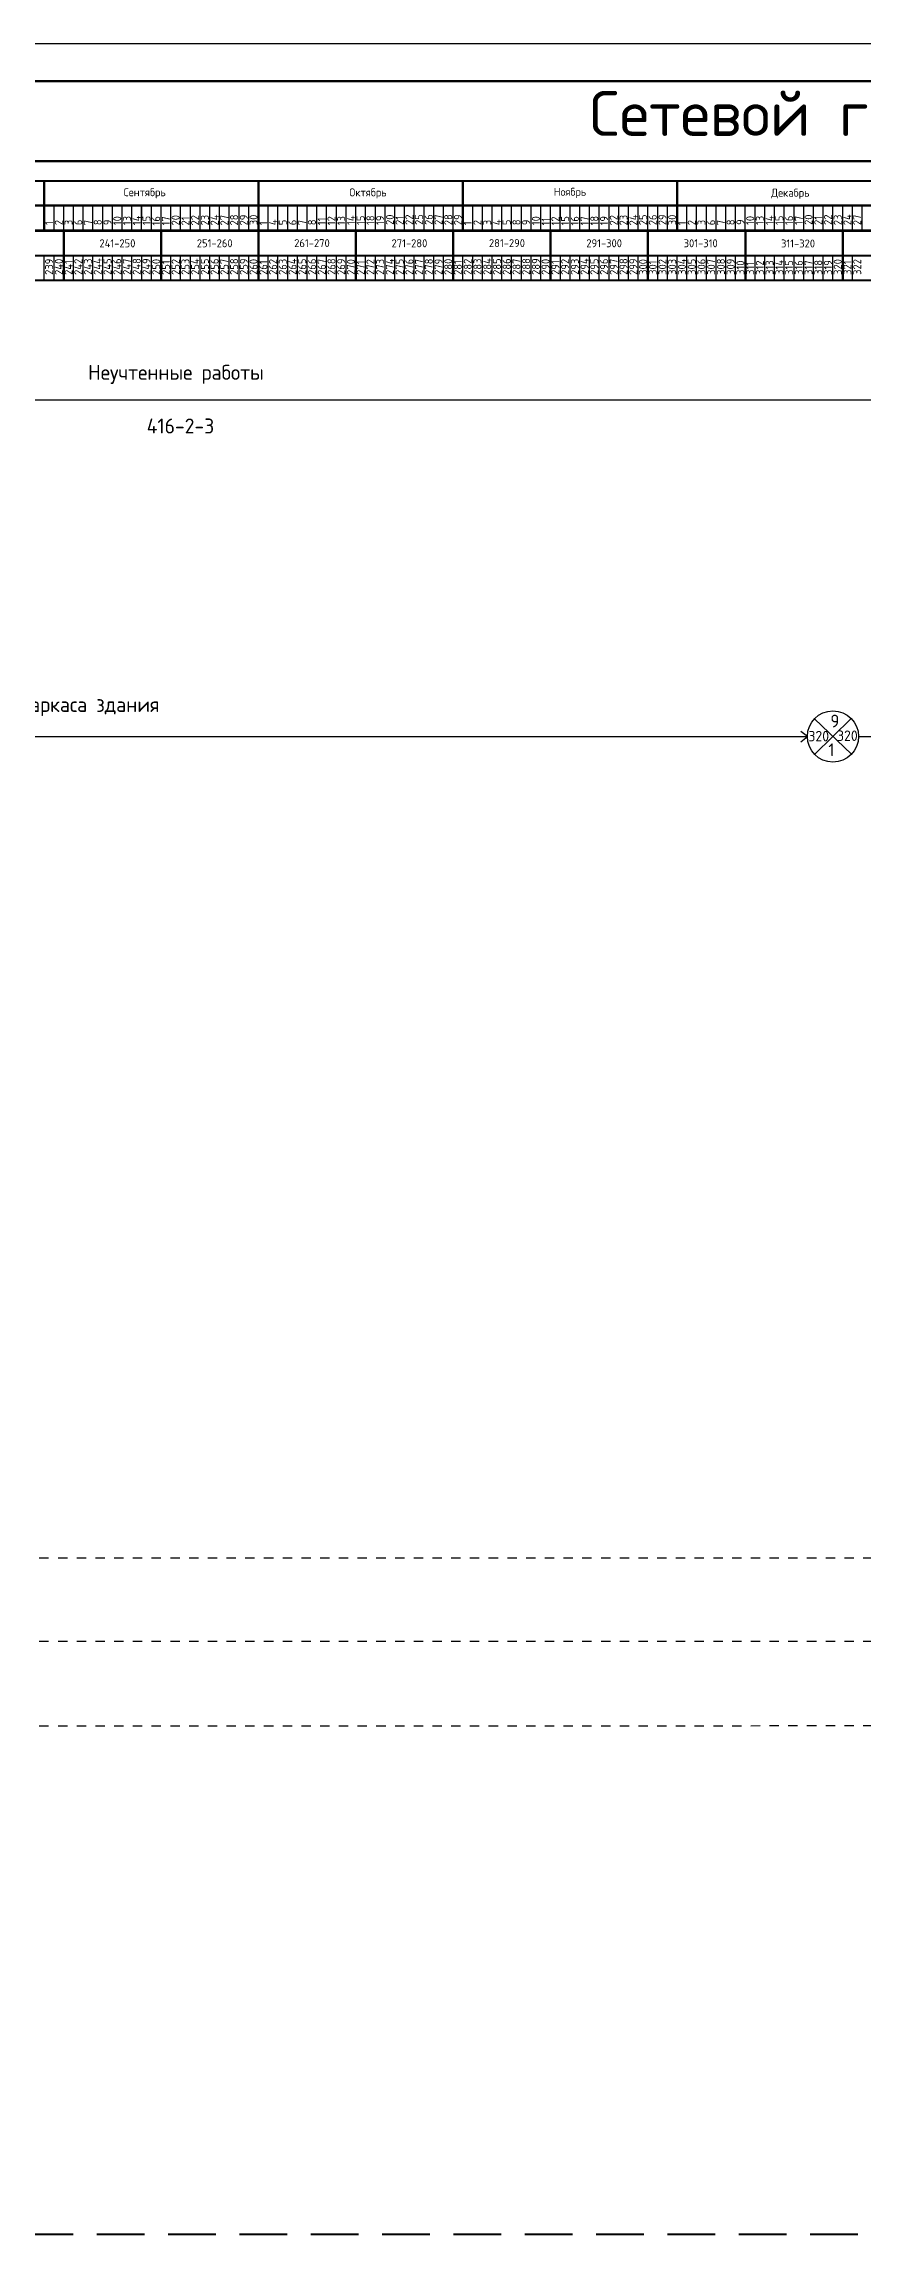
# Model space of a CAD drawing. Header units: millimetres. Extents: x -782 to 10910, y 3841 to 9763.
# Drawn here: x 3566.3 to 3675.6, y 8333.9 to 8626.5 of the extents above; entities that cross this region are included whole.
import ezdxf

# ---------------------------------------------------------------- set-up
doc = ezdxf.new("R2010")
doc.units = ezdxf.units.MM
doc.linetypes.add('DASHED2', pattern=[9.525, 6.35, -3.175])
doc.linetypes.add('JIS_02_1.2', pattern=[2.5, 1.25, -1.25])
doc.layers.add('1STAIR2D', color=30, linetype='Continuous')
doc.layers.add('A0-08', color=101, linetype='Continuous')
doc.styles.add('GOST-2.304_Type-B', font='GOST_Common.ttf')
doc.styles.get("Standard").update_dxf_attribs({"font": 'isocpeur.ttf'})

msp = doc.modelspace()

# ---------------------------------------------------------------- linework, layer by layer
at = {"lineweight": 50}
for p, q in [((3566.381564, 8601.545833), (3566.381564, 8608.225663)), ((3594.982153, 8601.638352), (3594.982153, 8608.225663)), ((3622.280282, 8601.70844), (3622.280282, 8608.225663)), ((3650.880031, 8601.751491), (3650.880031, 8608.225663)), ((3568.981601, 8594.911202), (3568.981601, 8601.544181)), ((3581.981601, 8594.911202), (3581.981601, 8601.544181)), ((3594.981601, 8594.93428), (3594.981601, 8601.567259)), ((3607.981601, 8594.903509), (3607.981601, 8601.536489)), ((3620.981601, 8594.911202), (3620.981601, 8601.544181)), ((3633.981601, 8594.911202), (3633.981601, 8601.544181)), ((3646.981601, 8594.93428), (3646.981601, 8601.567259)), ((3659.981601, 8594.903509), (3659.981601, 8601.536489)), ((3672.981601, 8594.911202), (3672.981601, 8601.544181))]:
    msp.add_line(p, q, dxfattribs=at)
at = {"lineweight": -3}
for p, q in [((3566.380657, 8601.612513), (3566.381438, 8604.932182)), ((3567.680657, 8601.581743), (3567.681438, 8604.901411)), ((3570.280597, 8601.599614), (3570.280534, 8604.926141)), ((3572.880597, 8601.582056), (3572.881377, 8604.901725)), ((3574.180594, 8601.599473), (3574.180531, 8604.925999)), ((3576.780594, 8601.599473), (3576.781375, 8604.919141)), ((3579.380534, 8601.599786), (3579.380471, 8604.926313)), ((3579.380595, 8601.581915), (3579.381375, 8604.901584)), ((3580.680534, 8601.636454), (3580.681314, 8604.956123)), ((3581.980534, 8601.599786), (3581.981314, 8604.919455)), ((3583.280534, 8601.544181), (3583.281314, 8604.86385)), ((3588.480471, 8601.617516), (3588.480408, 8604.944043)), ((3589.780471, 8601.561911), (3589.780408, 8604.888438)), ((3591.080472, 8601.547287), (3591.081253, 8604.866955)), ((3592.380471, 8601.544354), (3592.381252, 8604.864022)), ((3597.580409, 8601.565017), (3597.580346, 8604.891543)), ((3598.880408, 8601.562084), (3598.880345, 8604.888611)), ((3600.180409, 8601.547459), (3600.18119, 8604.867128)), ((3601.480408, 8601.562084), (3601.481189, 8604.881752)), ((3605.380408, 8601.575124), (3605.381189, 8604.894793)), ((3606.680346, 8601.565189), (3606.680283, 8604.891716)), ((3607.980345, 8601.579814), (3607.980282, 8604.906341)), ((3609.280346, 8601.565189), (3609.281127, 8604.884858)), ((3610.580345, 8601.579814), (3610.581126, 8604.899482)), ((3615.780283, 8601.582919), (3615.78022, 8604.909446)), ((3617.080282, 8601.597544), (3617.080219, 8604.92407)), ((3618.380282, 8601.610757), (3618.381063, 8604.930426)), ((3618.380283, 8601.582919), (3618.381064, 8604.902588)), ((3619.680282, 8601.579986), (3619.681063, 8604.899655)), ((3624.88022, 8601.600649), (3624.880157, 8604.927176)), ((3626.180219, 8601.597716), (3626.180156, 8604.924243)), ((3627.480221, 8601.583091), (3627.481001, 8604.90276)), ((3628.780219, 8601.597716), (3628.781, 8604.917385)), ((3631.38022, 8601.580159), (3631.381, 8604.899827)), ((3632.680221, 8601.636454), (3632.681001, 8604.956123)), ((3633.980158, 8601.600821), (3633.980094, 8604.927348)), ((3635.280221, 8601.544181), (3635.281001, 8604.86385)), ((3636.580158, 8601.600821), (3636.580938, 8604.92049)), ((3641.780158, 8601.561911), (3641.780094, 8604.888438)), ((3643.080094, 8601.618551), (3643.080031, 8604.945078)), ((3644.380158, 8601.544354), (3644.380938, 8604.864022)), ((3645.680094, 8601.618551), (3645.680875, 8604.93822)), ((3650.880095, 8601.562084), (3650.880032, 8604.888611)), ((3652.180031, 8601.636281), (3652.179968, 8604.962808)), ((3653.480095, 8601.562084), (3653.480875, 8604.881752)), ((3654.780032, 8601.618724), (3654.780812, 8604.938393)), ((3657.380095, 8601.575124), (3657.380876, 8604.894793)), ((3659.980032, 8601.579814), (3659.979969, 8604.906341)), ((3661.279969, 8601.636454), (3661.279906, 8604.962981)), ((3662.580032, 8601.579814), (3662.580812, 8604.899482)), ((3663.879969, 8601.636454), (3663.880749, 8604.956123)), ((3669.079969, 8601.597544), (3669.079906, 8604.92407)), ((3670.379906, 8601.654184), (3670.379843, 8604.980711)), ((3670.379969, 8601.610757), (3670.380749, 8604.930426)), ((3671.679969, 8601.579986), (3671.680749, 8604.899655)), ((3672.979906, 8601.654184), (3672.980686, 8604.973852)), ((3834.702615, 8578.908867), (3297.281601, 8578.868787))]:
    msp.add_line(p, q, dxfattribs=at)
at = {"lineweight": 25}
for p, q in [((3566.380657, 8601.550972), (3566.380657, 8604.875154)), ((3566.38066, 8601.551113), (3566.38066, 8604.875295)), ((3567.68066, 8601.520343), (3567.68066, 8604.844525)), ((3568.980657, 8601.550972), (3568.980657, 8604.875154)), ((3568.98066, 8601.489572), (3568.98066, 8604.813754)), ((3570.280657, 8601.550972), (3570.280657, 8604.875154)), ((3571.580597, 8601.551286), (3571.580597, 8604.875468)), ((3571.580657, 8601.520201), (3571.580657, 8604.844384)), ((3572.880657, 8601.489431), (3572.880657, 8604.813613)), ((3574.180597, 8601.551286), (3574.180597, 8604.875468)), ((3575.480594, 8601.568702), (3575.480594, 8604.892884)), ((3575.480597, 8601.551286), (3575.480597, 8604.875468)), ((3576.780597, 8601.520515), (3576.780597, 8604.844697)), ((3578.080594, 8601.568702), (3578.080594, 8604.892884)), ((3578.080597, 8601.489744), (3578.080597, 8604.813927)), ((3579.380534, 8601.605683), (3579.380534, 8604.929865)), ((3579.380594, 8601.568702), (3579.380594, 8604.892884)), ((3580.680534, 8601.569016), (3580.680534, 8604.893198)), ((3580.680594, 8601.537931), (3580.680594, 8604.862114)), ((3581.980534, 8601.513411), (3581.980534, 8604.837593)), ((3583.280534, 8601.569016), (3583.280534, 8604.893198)), ((3584.580534, 8601.569016), (3584.580534, 8604.893198)), ((3584.580534, 8601.513411), (3584.580534, 8604.837593)), ((3585.880534, 8601.538245), (3585.880534, 8604.862427)), ((3585.880534, 8601.513411), (3585.880534, 8604.837593)), ((3587.180534, 8601.507474), (3587.180534, 8604.831657)), ((3587.180534, 8601.48264), (3587.180534, 8604.806822)), ((3588.480534, 8601.451869), (3588.480534, 8604.776051)), ((3589.780472, 8601.516516), (3589.780472, 8604.840698)), ((3591.080471, 8601.513583), (3591.080471, 8604.837765)), ((3592.380472, 8601.516516), (3592.380472, 8604.840698)), ((3593.680471, 8601.513583), (3593.680471, 8604.837765)), ((3593.680472, 8601.516516), (3593.680472, 8604.840698)), ((3594.980471, 8601.513583), (3594.980471, 8604.837765)), ((3594.980472, 8601.485745), (3594.980472, 8604.809927)), ((3596.280471, 8601.482812), (3596.280471, 8604.806995)), ((3596.280472, 8601.454975), (3596.280472, 8604.779157)), ((3597.580471, 8601.452042), (3597.580471, 8604.776224)), ((3598.880409, 8601.516688), (3598.880409, 8604.840871)), ((3600.180408, 8601.531313), (3600.180408, 8604.855495)), ((3601.480409, 8601.516688), (3601.480409, 8604.840871)), ((3602.780408, 8601.531313), (3602.780408, 8604.855495)), ((3602.780409, 8601.516688), (3602.780409, 8604.840871)), ((3604.080408, 8601.531313), (3604.080408, 8604.855495)), ((3604.080409, 8601.485918), (3604.080409, 8604.8101)), ((3605.380408, 8601.500542), (3605.380408, 8604.824725)), ((3605.380409, 8601.455147), (3605.380409, 8604.779329)), ((3606.680408, 8601.469772), (3606.680408, 8604.793954)), ((3607.980346, 8601.534418), (3607.980346, 8604.858601)), ((3609.280345, 8601.549043), (3609.280345, 8604.873225)), ((3610.580346, 8601.534418), (3610.580346, 8604.858601)), ((3611.880345, 8601.549043), (3611.880345, 8604.873225)), ((3611.880346, 8601.534418), (3611.880346, 8604.858601)), ((3613.180345, 8601.549043), (3613.180345, 8604.873225)), ((3613.180346, 8601.503648), (3613.180346, 8604.82783)), ((3614.480345, 8601.518272), (3614.480345, 8604.842455)), ((3614.480346, 8601.472877), (3614.480346, 8604.797059)), ((3615.780345, 8601.487502), (3615.780345, 8604.811684)), ((3617.080283, 8601.552148), (3617.080283, 8604.876331)), ((3618.380282, 8601.549216), (3618.380282, 8604.873398)), ((3619.680283, 8601.552148), (3619.680283, 8604.876331)), ((3620.980282, 8601.549216), (3620.980282, 8604.873398)), ((3620.980283, 8601.552148), (3620.980283, 8604.876331)), ((3622.280282, 8601.549216), (3622.280282, 8604.873398)), ((3622.280283, 8601.521378), (3622.280283, 8604.84556)), ((3623.580282, 8601.518445), (3623.580282, 8604.842627)), ((3623.580283, 8601.490607), (3623.580283, 8604.814789)), ((3624.880282, 8601.487674), (3624.880282, 8604.811856)), ((3626.180221, 8601.552321), (3626.180221, 8604.876503)), ((3627.480219, 8601.566945), (3627.480219, 8604.891128)), ((3628.780221, 8601.552321), (3628.780221, 8604.876503)), ((3630.080219, 8601.566945), (3630.080219, 8604.891128)), ((3630.080221, 8601.552321), (3630.080221, 8604.876503)), ((3631.380219, 8601.566945), (3631.380219, 8604.891128)), ((3631.380221, 8601.605683), (3631.380221, 8604.929865)), ((3631.380221, 8601.52155), (3631.380221, 8604.845732)), ((3632.680219, 8601.536175), (3632.680219, 8604.860357)), ((3632.680221, 8601.490779), (3632.680221, 8604.814962)), ((3633.980221, 8601.513411), (3633.980221, 8604.837593)), ((3635.280158, 8601.570051), (3635.280158, 8604.894233)), ((3636.580221, 8601.513411), (3636.580221, 8604.837593)), ((3637.880158, 8601.570051), (3637.880158, 8604.894233)), ((3637.880221, 8601.513411), (3637.880221, 8604.837593)), ((3639.180158, 8601.570051), (3639.180158, 8604.894233)), ((3639.180221, 8601.48264), (3639.180221, 8604.806822)), ((3640.480158, 8601.53928), (3640.480158, 8604.863462)), ((3640.480221, 8601.451869), (3640.480221, 8604.776051)), ((3641.780158, 8601.508509), (3641.780158, 8604.832692)), ((3643.080158, 8601.513583), (3643.080158, 8604.837765)), ((3644.380094, 8601.587781), (3644.380094, 8604.911963)), ((3645.680158, 8601.513583), (3645.680158, 8604.837765)), ((3646.980094, 8601.587781), (3646.980094, 8604.911963)), ((3646.980158, 8601.513583), (3646.980158, 8604.837765)), ((3648.280094, 8601.587781), (3648.280094, 8604.911963)), ((3648.280158, 8601.482812), (3648.280158, 8604.806995)), ((3649.580094, 8601.55701), (3649.580094, 8604.881192)), ((3649.580158, 8601.452042), (3649.580158, 8604.776224)), ((3650.880094, 8601.526239), (3650.880094, 8604.850422)), ((3652.180095, 8601.531313), (3652.180095, 8604.855495)), ((3653.480032, 8601.587953), (3653.480032, 8604.912135)), ((3654.780095, 8601.531313), (3654.780095, 8604.855495)), ((3656.080032, 8601.587953), (3656.080032, 8604.912135)), ((3656.080095, 8601.531313), (3656.080095, 8604.855495)), ((3657.380032, 8601.587953), (3657.380032, 8604.912135)), ((3657.380095, 8601.500542), (3657.380095, 8604.824725)), ((3658.680032, 8601.557183), (3658.680032, 8604.881365)), ((3658.680095, 8601.469772), (3658.680095, 8604.793954)), ((3659.980032, 8601.526412), (3659.980032, 8604.850594)), ((3661.280032, 8601.549043), (3661.280032, 8604.873225)), ((3662.579969, 8601.605683), (3662.579969, 8604.929865)), ((3663.880032, 8601.549043), (3663.880032, 8604.873225)), ((3665.179969, 8601.605683), (3665.179969, 8604.929865)), ((3665.180032, 8601.549043), (3665.180032, 8604.873225)), ((3666.479969, 8601.605683), (3666.479969, 8604.929865)), ((3666.480032, 8601.518272), (3666.480032, 8604.842455)), ((3667.779969, 8601.574913), (3667.779969, 8604.899095)), ((3667.780032, 8601.487502), (3667.780032, 8604.811684)), ((3669.079969, 8601.544142), (3669.079969, 8604.868324)), ((3670.379969, 8601.549216), (3670.379969, 8604.873398)), ((3671.679906, 8601.623413), (3671.679906, 8604.947595)), ((3672.979969, 8601.549216), (3672.979969, 8604.873398)), ((3674.279906, 8601.623413), (3674.279906, 8604.947595)), ((3674.279969, 8601.549216), (3674.279969, 8604.873398)), ((3675.579906, 8601.623413), (3675.579906, 8604.947595)), ((3675.579969, 8601.518445), (3675.579969, 8604.842627)), ((3566.381601, 8594.895817), (3566.381601, 8598.219999)), ((3566.381601, 8594.895817), (3566.381601, 8598.219999)), ((3567.681601, 8594.895817), (3567.681601, 8598.219999)), ((3567.681601, 8594.895817), (3567.681601, 8598.219999)), ((3568.981601, 8594.895817), (3568.981601, 8598.235384)), ((3570.281601, 8594.911202), (3570.281601, 8598.235384)), ((3570.281601, 8594.911202), (3570.281601, 8598.235384)), ((3571.581601, 8594.911202), (3571.581601, 8598.235384)), ((3571.581601, 8594.911202), (3571.581601, 8598.235384)), ((3572.881601, 8594.911202), (3572.881601, 8598.25077)), ((3574.181601, 8594.911202), (3574.181601, 8598.235384)), ((3574.181601, 8594.911202), (3574.181601, 8598.235384)), ((3575.481601, 8594.911202), (3575.481601, 8598.235384)), ((3575.481601, 8594.911202), (3575.481601, 8598.235384)), ((3576.781601, 8594.911202), (3576.781601, 8598.25077)), ((3578.081601, 8594.911202), (3578.081601, 8598.235384)), ((3578.081601, 8594.911202), (3578.081601, 8598.235384)), ((3579.381601, 8594.911202), (3579.381601, 8598.235384)), ((3579.381601, 8594.911202), (3579.381601, 8598.235384)), ((3580.681601, 8594.911202), (3580.681601, 8598.25077)), ((3581.981601, 8594.911202), (3581.981601, 8598.235384)), ((3581.981601, 8594.911202), (3581.981601, 8598.235384)), ((3583.281601, 8594.911202), (3583.281601, 8598.235384)), ((3583.281601, 8594.911202), (3583.281601, 8598.235384)), ((3584.581601, 8594.911202), (3584.581601, 8598.25077)), ((3585.881601, 8594.895817), (3585.881601, 8598.219999)), ((3585.881601, 8594.895817), (3585.881601, 8598.219999)), ((3587.181601, 8594.895817), (3587.181601, 8598.219999)), ((3587.181601, 8594.895817), (3587.181601, 8598.219999)), ((3588.481601, 8594.895817), (3588.481601, 8598.235384)), ((3589.781601, 8594.880431), (3589.781601, 8598.204614)), ((3589.781601, 8594.880431), (3589.781601, 8598.204614)), ((3591.081601, 8594.880431), (3591.081601, 8598.204614)), ((3591.081601, 8594.880431), (3591.081601, 8598.204614)), ((3592.381601, 8594.880431), (3592.381601, 8598.219999)), ((3593.681601, 8594.895817), (3593.681601, 8598.219999)), ((3593.681601, 8594.895817), (3593.681601, 8598.219999)), ((3594.981601, 8594.895817), (3594.981601, 8598.219999)), ((3594.981601, 8594.895817), (3594.981601, 8598.219999)), ((3596.281601, 8594.895817), (3596.281601, 8598.235384)), ((3597.581601, 8594.895817), (3597.581601, 8598.219999)), ((3597.581601, 8594.895817), (3597.581601, 8598.219999)), ((3598.881601, 8594.895817), (3598.881601, 8598.219999)), ((3598.881601, 8594.895817), (3598.881601, 8598.219999)), ((3600.181601, 8594.895817), (3600.181601, 8598.235384)), ((3601.481601, 8594.895817), (3601.481601, 8598.219999)), ((3601.481601, 8594.895817), (3601.481601, 8598.219999)), ((3602.781601, 8594.895817), (3602.781601, 8598.219999)), ((3602.781601, 8594.895817), (3602.781601, 8598.219999)), ((3604.081601, 8594.895817), (3604.081601, 8598.235384)), ((3605.381601, 8594.895817), (3605.381601, 8598.219999)), ((3605.381601, 8594.895817), (3605.381601, 8598.219999)), ((3606.681601, 8594.895817), (3606.681601, 8598.219999)), ((3606.681601, 8594.895817), (3606.681601, 8598.219999)), ((3607.981601, 8594.895817), (3607.981601, 8598.235384)), ((3609.281601, 8594.926587), (3609.281601, 8598.25077)), ((3609.281601, 8594.926587), (3609.281601, 8598.25077)), ((3610.581601, 8594.926587), (3610.581601, 8598.25077)), ((3610.581601, 8594.926587), (3610.581601, 8598.25077)), ((3611.881601, 8594.926587), (3611.881601, 8598.266155)), ((3613.181601, 8594.911202), (3613.181601, 8598.235384)), ((3613.181601, 8594.911202), (3613.181601, 8598.235384)), ((3614.481601, 8594.911202), (3614.481601, 8598.235384)), ((3614.481601, 8594.911202), (3614.481601, 8598.235384)), ((3615.781601, 8594.911202), (3615.781601, 8598.25077)), ((3617.081601, 8594.926587), (3617.081601, 8598.25077)), ((3617.081601, 8594.926587), (3617.081601, 8598.25077)), ((3618.381601, 8594.926587), (3618.381601, 8598.25077)), ((3618.381601, 8594.926587), (3618.381601, 8598.25077)), ((3619.681601, 8594.926587), (3619.681601, 8598.266155)), ((3620.981601, 8594.926587), (3620.981601, 8598.25077)), ((3620.981601, 8594.926587), (3620.981601, 8598.25077)), ((3622.281601, 8594.926587), (3622.281601, 8598.25077)), ((3622.281601, 8594.926587), (3622.281601, 8598.25077)), ((3623.581601, 8594.926587), (3623.581601, 8598.266155)), ((3624.881601, 8594.926587), (3624.881601, 8598.25077)), ((3624.881601, 8594.926587), (3624.881601, 8598.25077)), ((3626.181601, 8594.926587), (3626.181601, 8598.25077)), ((3626.181601, 8594.926587), (3626.181601, 8598.25077)), ((3627.481601, 8594.926587), (3627.481601, 8598.266155)), ((3628.781601, 8594.926587), (3628.781601, 8598.25077)), ((3628.781601, 8594.926587), (3628.781601, 8598.25077)), ((3630.081601, 8594.926587), (3630.081601, 8598.25077)), ((3630.081601, 8594.926587), (3630.081601, 8598.25077)), ((3631.381601, 8594.926587), (3631.381601, 8598.266155)), ((3632.681601, 8594.911202), (3632.681601, 8598.235384)), ((3632.681601, 8594.911202), (3632.681601, 8598.235384)), ((3633.981601, 8594.911202), (3633.981601, 8598.235384)), ((3633.981601, 8594.911202), (3633.981601, 8598.235384)), ((3635.281601, 8594.911202), (3635.281601, 8598.25077)), ((3636.581601, 8594.895817), (3636.581601, 8598.219999)), ((3636.581601, 8594.895817), (3636.581601, 8598.219999)), ((3637.881601, 8594.895817), (3637.881601, 8598.219999)), ((3637.881601, 8594.895817), (3637.881601, 8598.219999)), ((3639.181601, 8594.895817), (3639.181601, 8598.235384)), ((3640.481601, 8594.911202), (3640.481601, 8598.235384)), ((3640.481601, 8594.911202), (3640.481601, 8598.235384)), ((3641.781601, 8594.911202), (3641.781601, 8598.235384)), ((3641.781601, 8594.911202), (3641.781601, 8598.235384)), ((3643.081601, 8594.911202), (3643.081601, 8598.25077)), ((3644.381601, 8594.911202), (3644.381601, 8598.235384)), ((3644.381601, 8594.911202), (3644.381601, 8598.235384)), ((3645.681601, 8594.911202), (3645.681601, 8598.235384)), ((3645.681601, 8594.911202), (3645.681601, 8598.235384)), ((3646.981601, 8594.911202), (3646.981601, 8598.25077)), ((3648.281601, 8594.911202), (3648.281601, 8598.235384)), ((3648.281601, 8594.911202), (3648.281601, 8598.235384)), ((3649.581601, 8594.911202), (3649.581601, 8598.235384)), ((3649.581601, 8594.911202), (3649.581601, 8598.235384)), ((3650.881601, 8594.911202), (3650.881601, 8598.25077)), ((3652.181601, 8594.911202), (3652.181601, 8598.235384)), ((3652.181601, 8594.911202), (3652.181601, 8598.235384)), ((3653.481601, 8594.911202), (3653.481601, 8598.235384)), ((3653.481601, 8594.911202), (3653.481601, 8598.235384)), ((3654.781601, 8594.911202), (3654.781601, 8598.25077)), ((3656.081601, 8594.895817), (3656.081601, 8598.219999)), ((3656.081601, 8594.895817), (3656.081601, 8598.219999)), ((3657.381601, 8594.895817), (3657.381601, 8598.219999)), ((3657.381601, 8594.895817), (3657.381601, 8598.219999)), ((3658.681601, 8594.895817), (3658.681601, 8598.235384)), ((3659.981601, 8594.880431), (3659.981601, 8598.204614)), ((3659.981601, 8594.880431), (3659.981601, 8598.204614)), ((3661.281601, 8594.880431), (3661.281601, 8598.204614)), ((3661.281601, 8594.880431), (3661.281601, 8598.204614)), ((3662.581601, 8594.880431), (3662.581601, 8598.219999)), ((3663.881601, 8594.895817), (3663.881601, 8598.219999)), ((3663.881601, 8594.895817), (3663.881601, 8598.219999)), ((3665.181601, 8594.895817), (3665.181601, 8598.219999)), ((3665.181601, 8594.895817), (3665.181601, 8598.219999)), ((3666.481601, 8594.895817), (3666.481601, 8598.235384)), ((3667.781601, 8594.895817), (3667.781601, 8598.219999)), ((3667.781601, 8594.895817), (3667.781601, 8598.219999)), ((3669.081601, 8594.895817), (3669.081601, 8598.219999)), ((3669.081601, 8594.895817), (3669.081601, 8598.219999)), ((3670.381601, 8594.895817), (3670.381601, 8598.235384)), ((3671.681601, 8594.895817), (3671.681601, 8598.219999)), ((3671.681601, 8594.895817), (3671.681601, 8598.219999)), ((3672.981601, 8594.895817), (3672.981601, 8598.219999)), ((3672.981601, 8594.895817), (3672.981601, 8598.219999)), ((3674.281601, 8594.895817), (3674.281601, 8598.235384)), ((3428.101546, 8533.988553), (3668.261656, 8533.988553)), ((3668.261656, 8533.988553), (3667.376067, 8534.667729)), ((3667.376067, 8533.288273), (3668.261656, 8533.988553)), ((3675.101546, 8533.988553), (3689.061656, 8533.988553))]:
    msp.add_line(p, q, dxfattribs=at)
at = {"linetype": 'JIS_02_1.2', "lineweight": -3}
for p, q in [((3699.461656, 8424.207643), (3466.783294, 8424.207643)), ((3699.461679, 8413.104797), (3456.750844, 8413.067019)), ((3699.461656, 8401.815566), (3445.965984, 8401.765977))]:
    msp.add_line(p, q, dxfattribs=at)
at = {"linetype": 'DASHED2', "lineweight": 40}
msp.add_line((3240.01722, 8333.924791), (3884.77308, 8333.924791), dxfattribs=at)
at = {"layer": '1STAIR2D', "color": 0}
msp.add_line((4015.912801, 8626.512194), (3175.912801, 8626.512194), dxfattribs=at)
at = {"layer": '1STAIR2D', "color": 0, "lineweight": 100}
msp.add_line((4010.912801, 8621.512194), (3195.912801, 8621.512194), dxfattribs=at)
at = {"layer": 'A0-08', "color": 0, "lineweight": 40}
for p, q in [((3248.317444, 8608.225663), (3997.981601, 8608.225663)), ((3248.317444, 8608.225663), (3997.981601, 8608.225663)), ((3256.981601, 8610.846744), (3997.981601, 8610.846744)), ((3256.981601, 8610.846744), (3997.981601, 8610.846744)), ((3256.981601, 8608.225663), (3997.981601, 8608.225663)), ((3281.548041, 8610.846744), (3997.981601, 8610.846744)), ((3310.466995, 8610.846744), (3997.981601, 8610.846744)), ((3997.981601, 8610.846744), (3548.807486, 8610.846744)), ((3248.317444, 8604.884922), (3997.981601, 8604.899134)), ((3256.983574, 8604.956123), (3997.983574, 8604.956123)), ((3248.317444, 8601.544181), (3997.981601, 8601.544181)), ((3256.982794, 8601.636454), (3997.982794, 8601.636454)), ((3256.981601, 8598.235384), (3997.981601, 8598.235384)), ((3351.264167, 8598.235384), (3997.981601, 8598.25077)), ((3248.317444, 8594.941973), (3997.981601, 8594.941973)), ((3256.981601, 8594.941973), (3997.981601, 8594.941973))]:
    msp.add_line(p, q, dxfattribs=at)
at = {"layer": 'A0-08', "color": 0, "lineweight": 25}
for p, q in [((3605.378033, 8594.941973), (3617.347841, 8594.941973)), ((3605.378033, 8594.926587), (3617.347841, 8594.926587)), ((3669.221794, 8536.364553), (3674.141408, 8531.612553)), ((3671.681601, 8533.988553), (3674.12518, 8536.38124)), ((3669.238023, 8531.595866), (3671.681601, 8533.988553))]:
    msp.add_line(p, q, dxfattribs=at)
msp.add_circle((3671.681601, 8533.988553), 3.419945, dxfattribs=at)

# ---------------------------------------------------------------- texts
at = {"insert": (3639.183233, 8620.209458), "char_height": 6, "attachment_point": 1}
msp.add_mtext_dynamic_manual_height_columns('Сетевой график', width=112.53552796, gutter_width=12.5, heights=[0], dxfattribs=at)
at = {"layer": 'A0-08', "color": 0, "lineweight": 25, "style": 'GOST-2.304_Type-B'}
for s, p in [('Сентябрь', (3576.971956, 8606.151427)), ('Октябрь', (3607.105529, 8606.135245)), ('Ноябрь', (3634.403658, 8606.205333)), ('Декабрь', (3663.435381, 8606.085944)), ('241-250', (3573.746272, 8599.326799)), ('251-260', (3586.746272, 8599.334491)), ('261-270', (3599.746272, 8599.349877)), ('271-280', (3612.746272, 8599.334491)), ('281-290', (3625.746272, 8599.349877)), ('291-300', (3638.746272, 8599.334491)), ('301-310', (3651.746272, 8599.334491)), ('311-320', (3664.746272, 8599.303721))]:
    msp.add_text(s, height=1.0687328, dxfattribs=at).set_placement(p)
for s, height, p in [('1', 1.068733, (3567.553963, 8602.317023)), ('2', 1.068733, (3568.8539, 8602.286425)), ('3', 1.068733, (3570.1539, 8602.286425)), ('6', 1.068733, (3571.4539, 8602.286425)), ('7', 1.068733, (3572.7539, 8602.286425)), ('8', 1.068733, (3574.0539, 8602.286425)), ('9', 1.068733, (3575.3539, 8602.286425)), ('10', 1.0687328, (3576.6539, 8602.286425)), ('13', 1.0687328, (3577.9539, 8602.286425)), ('14', 1.0687328, (3579.2539, 8602.286425)), ('15', 1.0687328, (3580.5539, 8602.286425)), ('16', 1.0687328, (3581.853777, 8602.248863)), ('17', 1.0687328, (3583.153777, 8602.248863)), ('20', 1.0687328, (3584.453777, 8602.248863)), ('21', 1.0687328, (3585.753777, 8602.248863)), ('22', 1.0687328, (3587.053777, 8602.248863)), ('23', 1.0687328, (3588.353777, 8602.248863)), ('24', 1.0687328, (3589.653777, 8602.248863)), ('27', 1.0687328, (3590.953777, 8602.248863)), ('28', 1.0687328, (3592.253777, 8602.248863)), ('29', 1.0687328, (3593.553777, 8602.248863)), ('30', 1.0687328, (3594.853714, 8602.279634)), ('1', 1.068733, (3596.153714, 8602.279634)), ('4', 1.068733, (3597.453714, 8602.279634)), ('5', 1.068733, (3598.753714, 8602.279634)), ('6', 1.068733, (3600.053714, 8602.279634)), ('7', 1.068733, (3601.353714, 8602.279634)), ('8', 1.068733, (3602.653714, 8602.279634)), ('11', 1.0687328, (3603.953714, 8602.279634)), ('12', 1.0687328, (3605.253714, 8602.279634)), ('13', 1.0687328, (3606.553714, 8602.279634)), ('14', 1.0687328, (3607.853588, 8602.315266)), ('15', 1.0687328, (3609.153588, 8602.315266)), ('18', 1.0687328, (3610.453588, 8602.315266)), ('19', 1.0687328, (3611.753588, 8602.315266)), ('20', 1.0687328, (3613.053588, 8602.315266)), ('21', 1.0687328, (3614.353588, 8602.315266)), ('22', 1.0687328, (3615.653588, 8602.315266)), ('25', 1.0687328, (3616.953588, 8602.315266)), ('26', 1.0687328, (3618.253588, 8602.315266)), ('27', 1.0687328, (3619.553588, 8602.315266)), ('28', 1.0687328, (3620.853525, 8602.284668)), ('29', 1.0687328, (3622.153525, 8602.284668)), ('1', 1.068733, (3623.453525, 8602.284668)), ('2', 1.068733, (3624.753525, 8602.284668)), ('3', 1.068733, (3626.053525, 8602.284668)), ('4', 1.068733, (3627.353525, 8602.284668)), ('5', 1.068733, (3628.653525, 8602.284668)), ('8', 1.068733, (3629.953525, 8602.284668)), ('9', 1.068733, (3631.253525, 8602.284668)), ('10', 1.0687328, (3632.553525, 8602.284668)), ('11', 1.0687328, (3633.853464, 8602.248863)), ('12', 1.0687328, (3635.153464, 8602.248863)), ('15', 1.0687328, (3636.453464, 8602.248863)), ('16', 1.0687328, (3637.753464, 8602.248863)), ('17', 1.0687328, (3639.053464, 8602.248863)), ('18', 1.0687328, (3640.353464, 8602.248863)), ('19', 1.0687328, (3641.653464, 8602.248863)), ('22', 1.0687328, (3642.953464, 8602.248863)), ('23', 1.0687328, (3644.253464, 8602.248863)), ('24', 1.0687328, (3645.553464, 8602.248863)), ('25', 1.0687328, (3646.853401, 8602.279634)), ('26', 1.0687328, (3648.153401, 8602.279634)), ('29', 1.0687328, (3649.453401, 8602.279634)), ('30', 1.0687328, (3650.753401, 8602.279634)), ('1', 1.068733, (3652.053401, 8602.279634)), ('2', 1.068733, (3653.353401, 8602.279634)), ('3', 1.068733, (3654.653401, 8602.279634)), ('6', 1.068733, (3655.953401, 8602.279634)), ('7', 1.068733, (3657.253401, 8602.279634)), ('8', 1.068733, (3658.553401, 8602.279634)), ('9', 1.068733, (3659.853275, 8602.315266)), ('10', 1.0687328, (3661.153275, 8602.315266)), ('13', 1.0687328, (3662.453275, 8602.315266)), ('14', 1.0687328, (3663.753275, 8602.315266)), ('15', 1.0687328, (3665.053275, 8602.315266)), ('16', 1.0687328, (3666.353275, 8602.315266)), ('17', 1.0687328, (3667.653275, 8602.315266)), ('20', 1.0687328, (3668.953275, 8602.315266)), ('21', 1.0687328, (3670.253275, 8602.315266)), ('22', 1.0687328, (3671.553275, 8602.315266)), ('23', 1.0687328, (3672.853212, 8602.284668)), ('24', 1.0687328, (3674.153212, 8602.284668)), ('27', 1.0687328, (3675.453212, 8602.284668)), ('239', 1.0687328, (3567.554844, 8595.646655)), ('240', 1.0687328, (3568.854844, 8595.646655)), ('241', 1.0687328, (3570.154844, 8595.646655)), ('242', 1.0687328, (3571.454844, 8595.646655)), ('243', 1.0687328, (3572.754844, 8595.646655)), ('244', 1.0687328, (3574.054844, 8595.646655)), ('245', 1.0687328, (3575.354844, 8595.646655)), ('246', 1.0687328, (3576.654844, 8595.646655)), ('247', 1.0687328, (3577.954844, 8595.646655)), ('248', 1.0687328, (3579.254844, 8595.646655)), ('249', 1.0687328, (3580.554844, 8595.646655)), ('250', 1.0687328, (3581.854844, 8595.646655)), ('251', 1.0687328, (3583.154844, 8595.646655)), ('252', 1.0687328, (3584.454844, 8595.646655)), ('253', 1.0687328, (3585.754844, 8595.646655)), ('254', 1.0687328, (3587.054844, 8595.646655)), ('255', 1.0687328, (3588.354844, 8595.646655)), ('256', 1.0687328, (3589.654844, 8595.646655)), ('257', 1.0687328, (3590.954844, 8595.646655)), ('258', 1.0687328, (3592.254844, 8595.646655)), ('259', 1.0687328, (3593.554844, 8595.646655)), ('260', 1.0687328, (3594.854844, 8595.646655)), ('261', 1.0687328, (3596.154844, 8595.646655)), ('262', 1.0687328, (3597.454844, 8595.646655)), ('263', 1.0687328, (3598.754844, 8595.646655)), ('264', 1.0687328, (3600.054844, 8595.646655)), ('265', 1.0687328, (3601.354844, 8595.646655)), ('266', 1.0687328, (3602.654844, 8595.646655)), ('267', 1.0687328, (3603.954844, 8595.646655)), ('268', 1.0687328, (3605.254844, 8595.646655)), ('269', 1.0687328, (3606.554844, 8595.646655)), ('270', 1.0687328, (3607.854844, 8595.646655)), ('271', 1.0687328, (3609.154844, 8595.646655)), ('272', 1.0687328, (3610.454844, 8595.646655)), ('273', 1.0687328, (3611.754844, 8595.646655)), ('274', 1.0687328, (3613.054844, 8595.646655)), ('275', 1.0687328, (3614.354844, 8595.646655)), ('276', 1.0687328, (3615.654844, 8595.646655)), ('277', 1.0687328, (3616.954844, 8595.646655)), ('278', 1.0687328, (3618.254844, 8595.646655)), ('279', 1.0687328, (3619.554844, 8595.646655)), ('280', 1.0687328, (3620.854844, 8595.646655)), ('281', 1.0687328, (3622.127007, 8595.642177)), ('282', 1.0687328, (3623.454844, 8595.646655)), ('283', 1.0687328, (3624.754844, 8595.646655)), ('284', 1.0687328, (3626.054844, 8595.646655)), ('285', 1.0687328, (3627.354844, 8595.646655)), ('286', 1.0687328, (3628.654844, 8595.646655)), ('287', 1.0687328, (3629.954844, 8595.646655)), ('288', 1.0687328, (3631.254844, 8595.646655)), ('289', 1.0687328, (3632.554844, 8595.646655)), ('290', 1.0687328, (3633.854844, 8595.646655)), ('291', 1.0687328, (3635.154844, 8595.646655)), ('292', 1.0687328, (3636.454844, 8595.646655)), ('293', 1.0687328, (3637.754844, 8595.646655)), ('294', 1.0687328, (3639.054844, 8595.646655)), ('295', 1.0687328, (3640.354844, 8595.646655)), ('296', 1.0687328, (3641.654844, 8595.646655)), ('297', 1.0687328, (3642.954844, 8595.646655)), ('298', 1.0687328, (3644.254844, 8595.646655)), ('299', 1.0687328, (3645.554844, 8595.646655)), ('300', 1.0687328, (3646.854844, 8595.646655)), ('301', 1.0687328, (3648.154844, 8595.646655)), ('302', 1.0687328, (3649.454844, 8595.646655)), ('303', 1.0687328, (3650.754844, 8595.646655)), ('304', 1.0687328, (3652.054844, 8595.646655)), ('305', 1.0687328, (3653.354844, 8595.646655)), ('306', 1.0687328, (3654.654844, 8595.646655)), ('307', 1.0687328, (3655.954844, 8595.646655)), ('308', 1.0687328, (3657.254844, 8595.646655)), ('309', 1.0687328, (3658.554844, 8595.646655)), ('310', 1.0687328, (3659.854844, 8595.646655)), ('311', 1.0687328, (3661.154844, 8595.646655)), ('312', 1.0687328, (3662.454844, 8595.646655)), ('313', 1.0687328, (3663.754844, 8595.646655)), ('314', 1.0687328, (3665.054844, 8595.646655)), ('315', 1.0687328, (3666.354844, 8595.646655)), ('316', 1.0687328, (3667.654844, 8595.646655)), ('317', 1.0687328, (3668.954844, 8595.646655)), ('318', 1.0687328, (3670.254844, 8595.646655)), ('319', 1.0687328, (3671.554844, 8595.646655)), ('320', 1.0687328, (3672.854844, 8595.646655)), ('321', 1.0687328, (3674.154844, 8595.646655)), ('322', 1.0687328, (3675.454844, 8595.646655))]:
    msp.add_text(s, height=height, rotation=90, dxfattribs=at).set_placement(p)
at = {"layer": 'A0-08', "color": 0, "lineweight": 25, "attachment_point": 1, "style": 'GOST-2.304_Type-B'}
for s, width, insert, char_height in [('Неучтенные работы', 43.01416096, (3572.225763, 8583.628371), 2), ('416-2-3', 2.49875162, (3580.056842, 8576.45963), 2), ('Уст-во монолит. каркаса здания', 63.73613126, (3542.791534, 8539.259132), 2), ('9', 2.49875162, (3671.337839, 8536.902345), 1.709973), ('320', 2.49875162, (3672.221193, 8534.790251), 1.4), ('320', 2.49875162, (3668.395902, 8534.734481), 1.4), ('1', 2.49875162, (3671.059436, 8533.065726), 1.709973)]:
    msp.add_mtext_dynamic_manual_height_columns(s, width=width, gutter_width=12.5, heights=[0], dxfattribs=dict(at, insert=insert, char_height=char_height))

doc.saveas('drawing.dxf')
